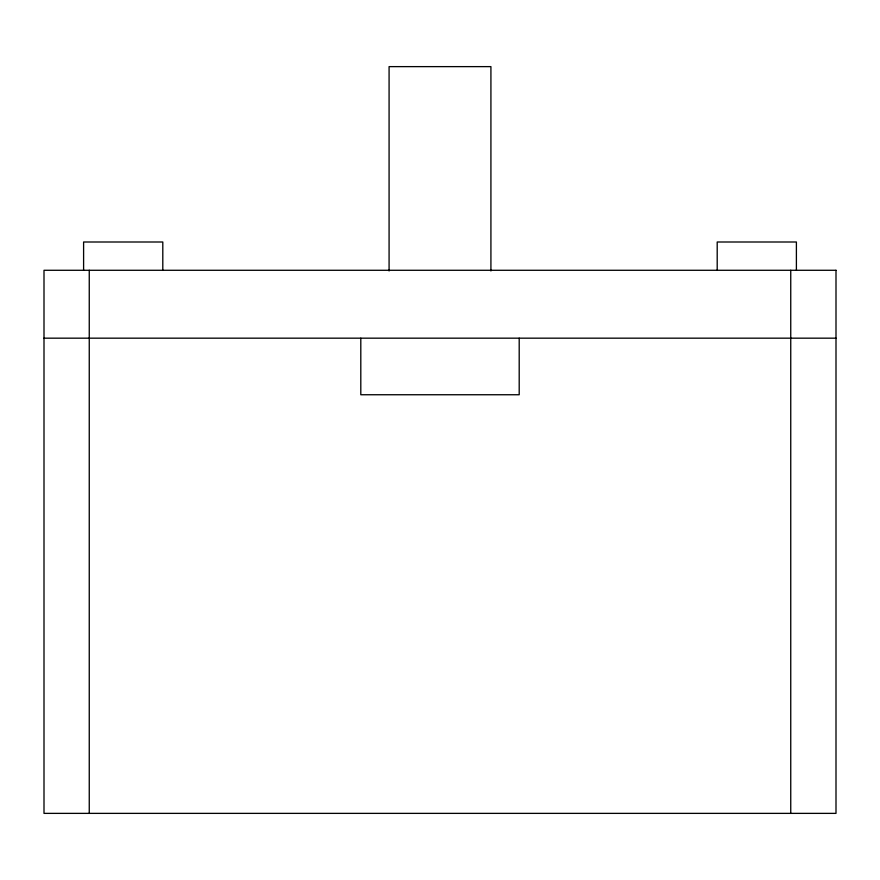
<?xml version="1.0" encoding="UTF-8"?>
<svg xmlns="http://www.w3.org/2000/svg" width="880" height="880" viewBox="0 0 880 880"><rect width="100%" height="100%" fill="white"/><g stroke="black" fill="none" stroke-linecap="round" stroke-linejoin="round"><path stroke-width="1.32" d="M44 338.173L836 338.173M796.4 270.281L796.4 242L717.2 242L717.2 270.281M790.746 270.281L790.746 813.373M519.2 338.173L519.2 394.746L360.8 394.746L360.8 338.173M490.919 270.974L490.919 66.627L389.081 66.627L389.081 270.974M162.8 270.281L162.8 242L83.6 242L83.6 270.281M89.254 270.281L89.254 813.373M836 270.281L44 270.281L44 813.373L836 813.373L836 270.281"/></g></svg>
